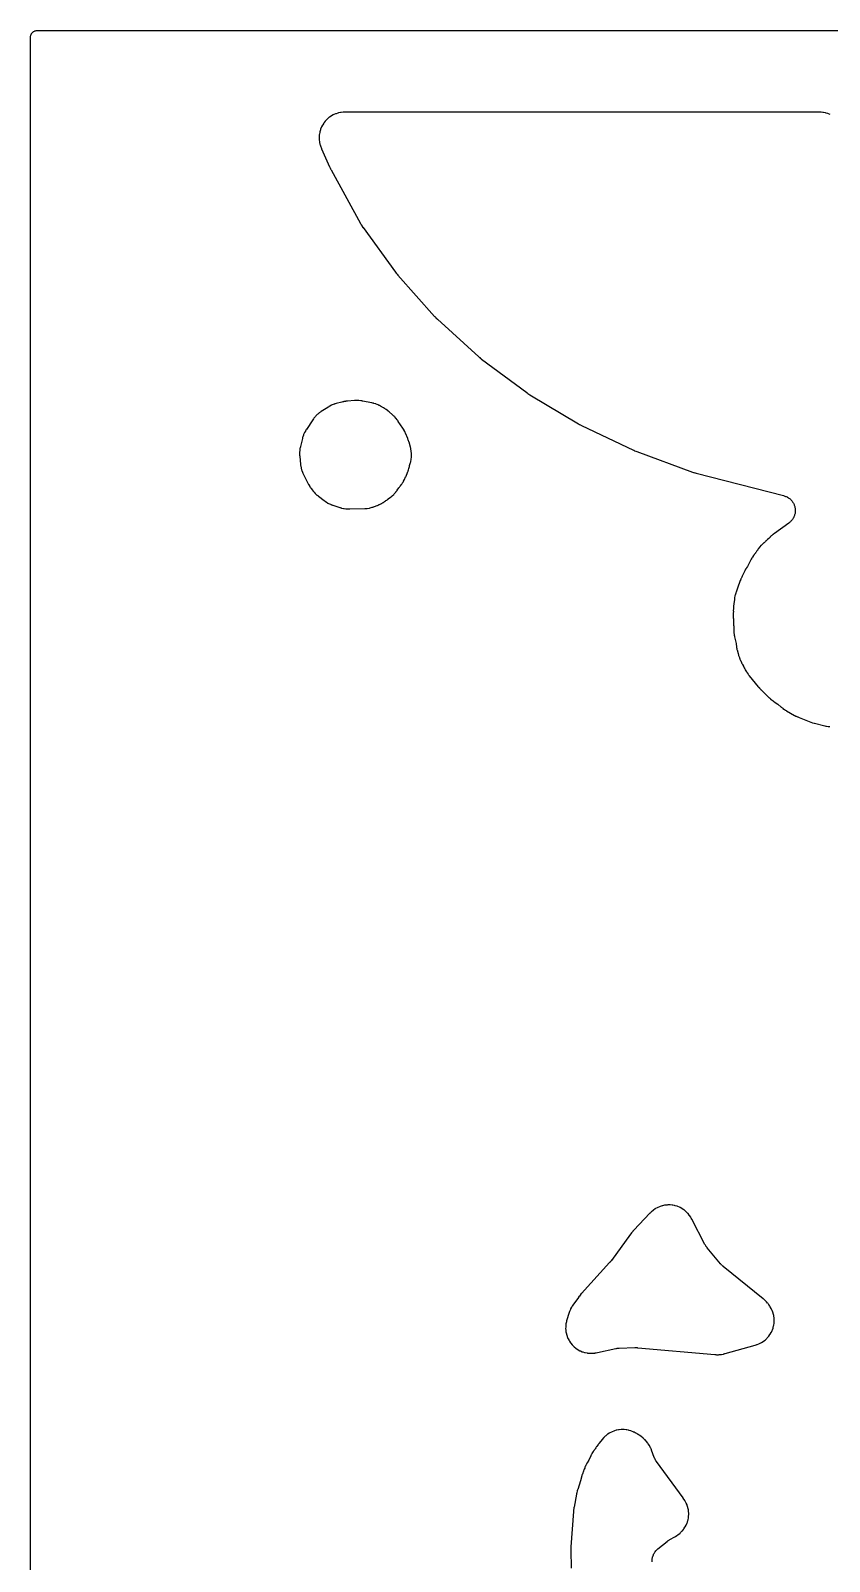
# Model space of a CAD drawing. Header units: millimetres. Extents: x 0 to 300, y 0 to 300.
# Drawn here: x -0.1 to 78.2, y 150 to 300.1 of the extents above; entities that cross this region are included whole.
import ezdxf

# ---------------------------------------------------------------- set-up
doc = ezdxf.new("R2010")
doc.units = ezdxf.units.MM
doc.layers.add('CUT', color=7, linetype='CONTINUOUS')

msp = doc.modelspace()

# ---------------------------------------------------------------- linework, layer by layer
at = {"layer": 'CUT'}
for points in [[(-0.0625, 1.4375), (-0.0625, 298.5625), (-0.0625, 299.4478), (-0.0589, 299.5212), (-0.0503, 299.5794), (-0.036, 299.6365), (-0.0162, 299.6918), (0.009, 299.745), (0.0392, 299.7954), (0.0743, 299.8427), (0.1137, 299.8863), (0.1573, 299.9257), (0.2046, 299.9608), (0.255, 299.991), (0.3082, 300.0162), (0.3635, 300.036), (0.4206, 300.0503), (0.4788, 300.0589), (0.5522, 300.0625), (1.4375, 300.0625), (2.5547, 300.0625), (298.4808, 300.0625)], [(78.2944, 291.8347), (78.1238, 291.9045), (78.0689, 291.924), (77.8924, 291.977), (77.8358, 291.991), (77.6549, 292.0266), (77.5973, 292.0351), (77.4113, 292.0532), (77.3822, 292.0553), (77.3253, 292.0581), (77.3108, 292.0586), (77.216, 292.0609), (77.2015, 292.0611), (30.7696, 292.0611), (30.7546, 292.0609), (30.6577, 292.0585), (30.6428, 292.058), (30.5845, 292.0551), (30.5548, 292.0528), (30.3644, 292.0338), (30.3054, 292.025), (30.1205, 291.9877), (30.0626, 291.973), (29.8823, 291.9175), (29.8262, 291.8971), (29.6523, 291.824), (29.5985, 291.7981), (29.4327, 291.7081), (29.3818, 291.677), (29.2257, 291.571), (29.1781, 291.535), (29.0334, 291.414), (28.9896, 291.3734), (28.8576, 291.2386), (28.818, 291.194), (28.7001, 291.0467), (28.6652, 290.9983), (28.5624, 290.8401), (28.5325, 290.7884), (28.446, 290.6208), (28.4213, 290.5664), (28.3519, 290.391), (28.3327, 290.3345), (28.2811, 290.153), (28.2676, 290.0949), (28.2343, 289.9092), (28.2267, 289.85), (28.2119, 289.6619), (28.2102, 289.6023), (28.2143, 289.4136), (28.2185, 289.3541), (28.2412, 289.1668), (28.2514, 289.108), (28.2926, 288.9239), (28.3085, 288.8664), (28.3687, 288.6848), (28.3788, 288.6567), (28.3998, 288.6024), (28.4054, 288.5885), (28.4426, 288.499), (28.4486, 288.4853), (29.245, 286.6987), (29.2501, 286.6876), (29.2838, 286.6159), (29.2891, 286.6049), (29.3333, 286.5158), (29.3388, 286.5049), (29.3754, 286.4346), (29.3811, 286.4239), (32.2637, 281.1551), (32.2731, 281.1385), (32.3364, 281.0311), (32.3464, 281.0148), (32.43, 280.8827), (32.4406, 280.8667), (32.5106, 280.7636), (32.5216, 280.7479), (35.6947, 276.3816), (35.7037, 276.3696), (35.7626, 276.2927), (35.7718, 276.2809), (35.8482, 276.1862), (35.8577, 276.1747), (35.9203, 276.1007), (35.9301, 276.0894), (39.5321, 272.0476), (39.5426, 272.036), (39.6123, 271.9618), (39.6232, 271.9505), (39.713, 271.8597), (39.7242, 271.8487), (39.7977, 271.7783), (39.8091, 271.7676), (43.8524, 268.0869), (43.8636, 268.0769), (43.9373, 268.0132), (43.9488, 268.0035), (44.0433, 267.9257), (44.055, 267.9163), (44.1318, 267.8563), (44.1437, 267.8472), (48.5571, 264.5716), (48.5692, 264.5628), (48.6489, 264.5067), (48.6612, 264.4983), (48.763, 264.4304), (48.7755, 264.4222), (48.8579, 264.3702), (48.8707, 264.3623), (53.6319, 261.5177), (53.644, 261.5107), (53.7231, 261.4658), (53.7354, 261.4591), (53.8361, 261.4051), (53.8485, 261.3987), (53.9297, 261.3576), (53.9423, 261.3514), (59.0297, 258.9239), (59.0423, 258.9181), (59.1243, 258.8812), (59.137, 258.8757), (59.241, 258.8318), (59.2538, 258.8266), (59.3374, 258.7936), (59.3503, 258.7887), (64.8031, 256.7797), (64.8176, 256.7746), (64.9121, 256.7425), (64.9267, 256.7377), (65.0464, 256.7005), (65.0612, 256.6961), (65.1572, 256.6689), (65.1721, 256.6649), (73.7342, 254.4736), (73.7769, 254.4615), (73.8546, 254.4375), (73.938, 254.4071), (73.9925, 254.3842), (74.0725, 254.3457), (74.1244, 254.3176), (74.2003, 254.2714), (74.2492, 254.2382), (74.3201, 254.1849), (74.3655, 254.147), (74.4308, 254.0869), (74.4723, 254.0448), (74.5313, 253.9786), (74.5684, 253.9326), (74.6207, 253.8608), (74.6531, 253.8114), (74.698, 253.7348), (74.7254, 253.6824), (74.7626, 253.6018), (74.7846, 253.547), (74.8137, 253.4631), (74.8302, 253.4064), (74.8509, 253.3201), (74.8618, 253.262), (74.8738, 253.1741), (74.8789, 253.1152), (74.8822, 253.0265), (74.8815, 252.9674), (74.8761, 252.8788), (74.8696, 252.8201), (74.8554, 252.7324), (74.8431, 252.6746), (74.8204, 252.5888), (74.8025, 252.5325), (74.7715, 252.4494), (74.7481, 252.3951), (74.709, 252.3154), (74.6804, 252.2637), (74.6336, 252.1882), (74.6, 252.1396), (74.5461, 252.0691), (74.5079, 252.024), (74.4472, 251.9592), (74.4048, 251.9181), (74.3381, 251.8596), (74.2743, 251.809), (74.2389, 251.7823), (72.8318, 250.775), (72.8213, 250.7673), (72.7531, 250.7162), (72.7427, 250.7082), (72.7023, 250.6766), (72.6821, 250.66), (72.5527, 250.5491), (72.5332, 250.5316), (72.4958, 250.4966), (72.4863, 250.4875), (72.4254, 250.4279), (72.4161, 250.4187), (72.2798, 250.2794), (72.1518, 250.1736), (72.1127, 250.1383), (71.9925, 250.0198), (71.9742, 250.0009), (71.9392, 249.9631), (71.9303, 249.9534), (71.8789, 249.8955), (71.8221, 249.8509), (71.8119, 249.8427), (71.7462, 249.7887), (71.7362, 249.7803), (71.6974, 249.747), (71.6779, 249.7295), (71.5555, 249.6148), (71.519, 249.5774), (71.4086, 249.4541), (71.3754, 249.4136), (71.2748, 249.2794), (71.2596, 249.2581), (71.2308, 249.2159), (71.2235, 249.205), (71.1771, 249.1338), (71.17, 249.1228), (71.1623, 249.1103), (71.159, 249.1063), (71.1285, 249.066), (71.0362, 248.933), (71.0223, 248.9119), (70.9959, 248.8702), (70.9892, 248.8595), (70.9683, 248.8248), (70.9352, 248.7859), (70.9251, 248.7737), (70.8606, 248.6936), (70.8508, 248.6812), (70.8134, 248.632), (70.7948, 248.6064), (70.6789, 248.4366), (70.6618, 248.41), (70.6297, 248.3572), (70.6216, 248.3435), (70.5705, 248.2542), (70.5628, 248.2404), (70.182, 247.5323), (70.108, 247.4132), (70.1016, 247.4026), (70.0603, 247.333), (70.0541, 247.3222), (70.0301, 247.2798), (70.0183, 247.2579), (69.9446, 247.1139), (69.9338, 247.0915), (69.9134, 247.0473), (69.9083, 247.0359), (69.8799, 246.9706), (69.7101, 246.6549), (69.7045, 246.6442), (69.6686, 246.5742), (69.6632, 246.5634), (69.6425, 246.5209), (69.6324, 246.4989), (69.5693, 246.3549), (69.56, 246.3325), (69.5428, 246.2885), (69.5385, 246.2772), (69.5114, 246.2034), (69.5073, 246.192), (69.4991, 246.1682), (69.4957, 246.1589), (69.4909, 246.1455), (69.2331, 245.3973), (69.119, 245.1198), (69.1133, 245.1054), (69.0776, 245.0117), (69.0723, 244.9972), (69.0523, 244.9403), (69.0428, 244.911), (68.9868, 244.7213), (68.9724, 244.6613), (68.9362, 244.4668), (68.9314, 244.4363), (68.9234, 244.3766), (68.9216, 244.3613), (68.9109, 244.2616), (68.9094, 244.2462), (68.8975, 244.1), (68.8376, 243.6535), (68.8362, 243.6425), (68.8273, 243.5657), (68.8261, 243.5543), (68.8213, 243.5038), (68.8194, 243.4795), (68.811, 243.3275), (68.8102, 243.304), (68.8096, 243.2633), (68.8095, 243.2522), (68.8097, 243.1759), (68.8098, 243.1635), (68.8124, 243.0533), (68.8057, 242.9713), (68.8046, 242.9553), (68.799, 242.8514), (68.7983, 242.8354), (68.7966, 242.7728), (68.7965, 242.7408), (68.8019, 242.5327), (68.8036, 242.5007), (68.8085, 242.4384), (68.81, 242.4224), (68.821, 242.3189), (68.8229, 242.303), (68.8242, 242.2931), (68.8237, 242.2849), (68.8229, 242.27), (68.8193, 242.1731), (68.819, 242.1581), (68.8182, 242.0999), (68.8186, 242.0701), (68.8259, 241.8764), (68.8277, 241.8466), (68.8328, 241.7886), (68.8343, 241.7737), (68.844, 241.6875), (68.854, 241.2556), (68.8545, 241.2407), (68.8592, 241.1441), (68.8601, 241.1293), (68.8643, 241.0714), (68.8672, 241.0418), (68.8908, 240.85), (68.8951, 240.8205), (68.9051, 240.7633), (68.9078, 240.7487), (68.9267, 240.6539), (68.9298, 240.6393), (69.0798, 239.9735), (69.1296, 239.6121), (69.1323, 239.5945), (69.1515, 239.48), (69.1548, 239.4625), (69.1683, 239.3942), (69.1764, 239.3594), (69.2351, 239.135), (69.2451, 239.1008), (69.2668, 239.0346), (69.2725, 239.0177), (69.2751, 239.0107), (69.3139, 238.8505), (69.332, 238.7899), (69.4003, 238.599), (69.4117, 238.5696), (69.4227, 238.5433), (69.4326, 238.5127), (69.4519, 238.4612), (69.5215, 238.299), (69.5329, 238.274), (69.5563, 238.2256), (69.5625, 238.2133), (69.6033, 238.1337), (69.6097, 238.1215), (69.6568, 238.0348), (69.6735, 237.995), (69.6789, 237.9826), (69.7005, 237.9342), (69.7121, 237.9097), (69.79, 237.7545), (69.8165, 237.7072), (69.8297, 237.6859), (69.8641, 237.6147), (69.8717, 237.5994), (69.9226, 237.5009), (69.9306, 237.4859), (69.9629, 237.4277), (69.9802, 237.3984), (70.0984, 237.211), (70.1174, 237.1826), (70.156, 237.1285), (70.1661, 237.1147), (70.1752, 237.1027), (70.2536, 236.9859), (70.2699, 236.9628), (70.3028, 236.9185), (70.3113, 236.9072), (70.3678, 236.8347), (70.3766, 236.8237), (71.2569, 235.7469), (71.2653, 235.7368), (71.3206, 235.6722), (71.3292, 235.6623), (71.3632, 235.6242), (71.3811, 235.6051), (71.3825, 235.6036), (71.4673, 235.5074), (71.4827, 235.4905), (71.51, 235.4618), (71.5175, 235.4541), (71.5696, 235.4012), (71.5782, 235.3927), (72.338, 234.6522), (72.3485, 234.6422), (72.4169, 234.5786), (72.4276, 234.569), (72.4697, 234.5317), (72.4917, 234.5132), (72.6375, 234.3961), (72.6603, 234.3786), (72.7058, 234.3456), (72.7175, 234.3373), (72.7945, 234.2841), (72.8064, 234.2761), (73.1637, 234.0417), (73.5046, 233.7482), (73.5158, 233.7387), (73.5898, 233.6781), (73.6014, 233.6689), (73.6467, 233.6336), (73.6704, 233.616), (73.8134, 233.5155), (73.8268, 233.5061), (73.8268, 233.506), (73.8513, 233.4897), (73.8999, 233.459), (73.9125, 233.4513), (73.9946, 233.4022), (74.0073, 233.3947), (74.0239, 233.3854), (74.82, 232.9352), (74.8373, 232.9258), (74.9506, 232.8665), (74.9682, 232.8577), (75.1128, 232.788), (75.1307, 232.7798), (75.2477, 232.7281), (75.2659, 232.7204), (76.2376, 232.3285), (76.2577, 232.3208), (76.3896, 232.273), (76.4101, 232.266), (76.5775, 232.2121), (76.5982, 232.2059), (76.7332, 232.1677), (76.7541, 232.1623), (77.7802, 231.9118), (77.792, 231.909), (77.8689, 231.8919), (77.8808, 231.8893), (77.9272, 231.88), (77.9511, 231.8757), (78.1067, 231.8508), (78.1307, 231.8474), (78.1778, 231.8418), (78.1898, 231.8405), (78.2683, 231.8328)], [(60.8476, 149.9717), (60.846, 150.0615), (60.8479, 150.1213), (60.8552, 150.2109), (60.8631, 150.2702), (60.8793, 150.3586), (60.893, 150.4169), (60.918, 150.5032), (60.9374, 150.5598), (60.9709, 150.6432), (60.9959, 150.6975), (61.0375, 150.7772), (61.0678, 150.8288), (61.1172, 150.9039), (61.1525, 150.9522), (61.2091, 151.022), (61.249, 151.0666), (61.3123, 151.1304), (61.3731, 151.1859), (61.4071, 151.2154), (62.3099, 151.9603), (62.3185, 151.9673), (62.332, 151.9782), (62.3544, 151.9956), (62.3845, 152.0183), (62.4117, 152.038), (62.4336, 152.0533), (62.4462, 152.0619), (62.4509, 152.065), (62.4787, 152.083), (62.5411, 152.1217), (62.5792, 152.144), (62.5922, 152.1512), (62.6019, 152.1565), (63.0673, 152.4069), (63.0682, 152.4074), (63.0811, 152.4146), (63.1646, 152.4623), (63.1774, 152.4697), (63.2269, 152.4996), (63.2518, 152.5155), (63.4092, 152.6214), (63.4566, 152.6568), (63.6007, 152.776), (63.6444, 152.8159), (63.7761, 152.9488), (63.8157, 152.9928), (63.9336, 153.138), (63.9687, 153.1857), (64.0718, 153.3417), (64.1019, 153.3926), (64.1892, 153.5581), (64.2141, 153.6118), (64.2846, 153.785), (64.3042, 153.8409), (64.3573, 154.0202), (64.3713, 154.0777), (64.4065, 154.2614), (64.4147, 154.32), (64.4317, 154.5063), (64.4341, 154.5655), (64.4326, 154.7525), (64.4292, 154.8116), (64.4092, 154.9976), (64.4, 155.056), (64.3619, 155.2392), (64.347, 155.2964), (64.291, 155.4749), (64.2705, 155.5304), (64.1967, 155.7037), (64.1685, 155.7611), (64.0603, 155.9549), (64.0427, 155.9844), (63.9815, 156.0805), (63.9708, 156.0968), (63.8991, 156.2017), (63.8878, 156.2177), (63.8811, 156.2269), (61.2762, 159.7861), (61.2702, 159.7945), (61.2608, 159.8077), (61.2456, 159.8296), (61.2257, 159.8593), (61.2115, 159.8813), (61.2112, 159.8817), (61.2112, 159.8818), (61.2104, 159.883), (61.2053, 159.8912), (61.1782, 159.938), (61.1422, 160.005), (61.1106, 160.0698), (61.0902, 160.1165), (61.0741, 160.1556), (61.0692, 160.1685), (61.0655, 160.1782), (60.7964, 160.905), (60.7906, 160.9201), (60.7516, 161.0173), (60.7454, 161.0321), (60.7204, 161.0898), (60.7069, 161.1191), (60.6148, 161.3039), (60.5831, 161.3599), (60.4733, 161.5314), (60.4357, 161.5837), (60.3064, 161.7446), (60.2855, 161.7692), (60.2436, 161.816), (60.2327, 161.8279), (60.1607, 161.904), (60.1495, 161.9155), (60.0849, 161.9803), (60.0744, 161.9905), (60.0058, 162.056), (59.9951, 162.066), (59.9529, 162.1044), (59.9308, 162.1235), (59.7863, 162.2425), (59.7395, 162.2774), (59.5841, 162.3818), (59.5595, 162.3975), (59.5106, 162.427), (59.498, 162.4344), (59.4156, 162.4815), (59.4028, 162.4885), (59.1919, 162.6022), (59.1789, 162.609), (59.0937, 162.6523), (59.0805, 162.6588), (59.0287, 162.6835), (59.0019, 162.6955), (58.828, 162.7683), (58.7728, 162.7883), (58.5951, 162.8429), (58.5382, 162.8574), (58.356, 162.8944), (58.2979, 162.9033), (58.113, 162.9222), (58.0543, 162.9254), (57.8685, 162.9262), (57.8097, 162.9235), (57.6247, 162.9061), (57.5665, 162.8978), (57.3841, 162.8624), (57.327, 162.8483), (57.1489, 162.7952), (57.0934, 162.7757), (56.9214, 162.7054), (56.8681, 162.6805), (56.7037, 162.5938), (56.6532, 162.5638), (56.4981, 162.4613), (56.4507, 162.4266), (56.3064, 162.3094), (56.2626, 162.2702), (56.1287, 162.1377), (56.1083, 162.1165), (56.0695, 162.0742), (56.0597, 162.0632), (55.9969, 161.9912), (55.9873, 161.98), (55.6238, 161.5422), (55.6159, 161.5325), (55.5655, 161.4691), (55.5578, 161.4593), (55.5283, 161.4205), (55.5136, 161.4004), (55.4209, 161.2677), (55.407, 161.2469), (55.3808, 161.2059), (55.3742, 161.1953), (55.332, 161.1262), (55.3257, 161.1155), (55.2764, 161.0307), (55.2305, 160.9743), (55.2192, 160.96), (55.1477, 160.8665), (55.1369, 160.8519), (55.0957, 160.7945), (55.0755, 160.7644), (54.9501, 160.5652), (54.9317, 160.534), (54.8977, 160.472), (54.8892, 160.456), (54.8357, 160.3511), (54.8278, 160.3348), (54.638, 159.9329), (54.4729, 159.649), (54.465, 159.635), (54.415, 159.5434), (54.4075, 159.5292), (54.3789, 159.4735), (54.365, 159.4445), (54.2801, 159.2541), (54.2678, 159.2245), (54.2454, 159.166), (54.2398, 159.1509), (54.2051, 159.0526), (54.1999, 159.0374), (54.1671, 158.9357), (54.1321, 158.8616), (54.1257, 158.8477), (54.0859, 158.7574), (54.0799, 158.7434), (54.0573, 158.6886), (54.0465, 158.6602), (53.9807, 158.4742), (53.9713, 158.4453), (53.9544, 158.3884), (53.9502, 158.3738), (53.9245, 158.2785), (53.9207, 158.2638), (53.8321, 157.8996), (53.5563, 157.0466), (53.551, 157.0291), (53.518, 156.9155), (53.5132, 156.8979), (53.4762, 156.7541), (53.4719, 156.7364), (53.4459, 156.621), (53.4421, 156.6032), (53.1949, 155.3267), (53.1917, 155.3089), (53.1729, 155.1928), (53.1703, 155.1749), (53.151, 155.0287), (53.1489, 155.0107), (53.1371, 154.8938), (53.1355, 154.8758), (52.8907, 151.4201), (52.89, 151.4076), (52.8859, 151.326), (52.8854, 151.3135), (52.8825, 151.211), (52.8822, 151.1985), (52.8816, 151.1168), (52.8816, 151.1043), (52.9049, 149.32)]]:
    msp.add_lwpolyline(points, dxfattribs=at)
for points in [[(26.3103, 258.3307), (26.3117, 258.314), (26.3838, 257.5747), (26.3853, 257.5612), (26.3958, 257.4739), (26.3976, 257.4605), (26.4051, 257.4081), (26.4095, 257.3814), (26.4419, 257.211), (26.4543, 257.1583), (26.5013, 256.9938), (26.5184, 256.9424), (26.5808, 256.7805), (26.5911, 256.7555), (26.6124, 256.7071), (26.6179, 256.6948), (26.655, 256.615), (26.6609, 256.6028), (27.0988, 255.7148), (27.1054, 255.7019), (27.149, 255.6186), (27.1559, 255.6058), (27.1833, 255.5564), (27.1979, 255.5315), (27.2969, 255.3717), (27.3127, 255.3474), (27.3448, 255.3009), (27.3531, 255.2891), (27.4083, 255.2129), (27.4169, 255.2013), (27.5952, 254.9674), (27.6034, 254.9568), (27.658, 254.8884), (27.6665, 254.878), (27.7002, 254.8377), (27.7179, 254.8174), (27.8343, 254.6901), (27.8723, 254.6521), (27.9996, 254.5358), (28.0199, 254.5181), (28.0603, 254.4844), (28.0707, 254.4759), (28.1391, 254.4214), (28.1497, 254.4131), (28.7034, 253.9917), (28.7166, 253.9819), (28.8033, 253.9195), (28.8168, 253.9101), (28.8699, 253.8741), (28.8976, 253.8564), (29.0782, 253.7479), (29.1363, 253.7172), (29.3277, 253.6291), (29.3579, 253.6162), (29.4176, 253.5926), (29.433, 253.5868), (29.5334, 253.5502), (29.5489, 253.5448), (30.2488, 253.3115), (30.2525, 253.3102), (30.2651, 253.3062), (30.3471, 253.2809), (30.3598, 253.2771), (30.4094, 253.2629), (30.435, 253.2563), (30.5998, 253.217), (30.6517, 253.2071), (30.817, 253.1828), (30.8695, 253.1775), (31.0386, 253.1677), (31.065, 253.1668), (31.1166, 253.1661), (31.1298, 253.1661), (31.2157, 253.1668), (31.2289, 253.1671), (32.6867, 253.2117), (32.7037, 253.2124), (32.814, 253.2189), (32.8309, 253.2202), (32.897, 253.2259), (32.9308, 253.2299), (33.1463, 253.2611), (33.2129, 253.2746), (33.4235, 253.33), (33.4561, 253.3396), (33.5192, 253.3601), (33.5353, 253.3656), (33.6393, 253.4026), (33.6553, 253.4086), (33.9167, 253.5101), (33.932, 253.5163), (34.0307, 253.5578), (34.0458, 253.5644), (34.1044, 253.591), (34.1341, 253.6054), (34.3239, 253.7044), (34.3527, 253.7204), (34.4081, 253.7533), (34.4221, 253.7619), (34.507, 253.8154), (34.5327, 253.8301), (34.5633, 253.8488), (34.622, 253.8872), (34.6369, 253.8972), (34.7328, 253.9641), (34.7474, 253.9746), (34.7671, 253.9892), (34.8418, 254.0393), (34.8524, 254.0465), (34.9208, 254.0946), (34.9313, 254.1021), (34.9718, 254.1318), (34.9922, 254.1475), (35.1209, 254.2507), (35.1301, 254.2588), (35.196, 254.3077), (35.2091, 254.3178), (35.2934, 254.3841), (35.3063, 254.3944), (35.3558, 254.4356), (35.3806, 254.4574), (35.5355, 254.6014), (35.5813, 254.6489), (35.7195, 254.8091), (35.7403, 254.8346), (35.7797, 254.8856), (35.7896, 254.8989), (35.8527, 254.9856), (35.8623, 254.9991), (36.0208, 255.2299), (36.0687, 255.2842), (36.0769, 255.2936), (36.1294, 255.3557), (36.1373, 255.3653), (36.1681, 255.4032), (36.1834, 255.423), (36.2791, 255.5516), (36.3073, 255.5929), (36.3919, 255.729), (36.4047, 255.7505), (36.4287, 255.793), (36.4347, 255.8039), (36.4733, 255.8755), (36.4791, 255.8865), (36.5737, 256.0714), (36.6133, 256.1441), (36.6273, 256.1714), (36.6533, 256.2255), (36.6598, 256.2394), (36.661, 256.242), (36.6942, 256.3068), (36.7001, 256.3189), (36.7382, 256.3975), (36.7439, 256.4097), (36.7658, 256.4575), (36.7764, 256.4822), (36.8417, 256.6443), (36.8512, 256.6695), (36.8687, 256.719), (36.873, 256.7318), (36.8865, 256.7729), (36.8925, 256.7872), (36.8978, 256.8004), (36.9314, 256.8861), (36.9364, 256.8994), (36.9553, 256.9513), (36.9644, 256.9782), (37.0193, 257.1539), (37.0271, 257.1811), (37.041, 257.2347), (37.0445, 257.2484), (37.0656, 257.3381), (37.0687, 257.3519), (37.0824, 257.4169), (37.1435, 257.6189), (37.1476, 257.633), (37.173, 257.725), (37.1767, 257.7392), (37.1906, 257.7949), (37.197, 257.8235), (37.2336, 258.0081), (37.2422, 258.0662), (37.2606, 258.2535), (37.2627, 258.2827), (37.2655, 258.34), (37.2661, 258.3547), (37.2683, 258.445), (37.2683, 258.4729), (37.2666, 258.5528), (37.2661, 258.566), (37.2639, 258.6174), (37.2622, 258.6437), (37.2473, 258.8118), (37.2404, 258.864), (37.2109, 259.0303), (37.2058, 259.0561), (37.1946, 259.1063), (37.1916, 259.1191), (37.1711, 259.2022), (37.1678, 259.215), (37.0683, 259.5841), (37.0626, 259.6038), (37.0235, 259.7312), (37.0172, 259.7507), (36.9627, 259.9088), (36.9557, 259.9281), (36.908, 260.0526), (36.9003, 260.0716), (36.6823, 260.5871), (36.6768, 260.5995), (36.6406, 260.6802), (36.6348, 260.6925), (36.6119, 260.7405), (36.5997, 260.7647), (36.5163, 260.9206), (36.503, 260.9443), (36.4758, 260.99), (36.4687, 261.0016), (36.4219, 261.0766), (36.4145, 261.088), (35.9762, 261.7548), (35.969, 261.7655), (35.9213, 261.8348), (35.9138, 261.8454), (35.8842, 261.8864), (35.8686, 261.9071), (35.7659, 262.0374), (35.7321, 262.0766), (35.6185, 262.1975), (35.6003, 262.216), (35.5641, 262.2514), (35.5548, 262.2603), (35.5092, 262.3029), (35.5083, 262.3038), (35.4975, 262.3141), (35.4266, 262.3806), (35.4155, 262.3906), (35.0838, 262.686), (35.0713, 262.6968), (34.9892, 262.7659), (34.9764, 262.7764), (34.926, 262.8166), (34.8996, 262.8364), (34.7768, 262.9235), (34.7245, 262.9609), (34.697, 262.9794), (34.6424, 263.014), (34.6283, 263.0227), (34.5357, 263.0778), (34.5214, 263.086), (34.2273, 263.2502), (34.2139, 263.2575), (34.1257, 263.3039), (34.112, 263.3108), (34.0583, 263.3373), (34.0454, 263.3433), (34.0284, 263.3516), (34.0003, 263.3645), (33.8182, 263.4424), (33.7602, 263.4637), (33.5711, 263.5224), (33.5413, 263.5308), (33.4828, 263.5457), (33.4678, 263.5494), (33.3699, 263.5717), (33.3548, 263.5749), (32.4917, 263.7481), (32.4781, 263.7506), (32.3895, 263.7663), (32.3758, 263.7685), (32.3223, 263.7767), (32.2949, 263.7803), (32.1183, 263.799), (32.063, 263.8023), (31.8855, 263.8047), (31.8578, 263.8044), (31.8037, 263.8026), (31.7899, 263.802), (31.7, 263.797), (31.6862, 263.796), (31.6791, 263.7955), (30.9898, 263.7409), (30.9897, 263.7409), (30.9763, 263.7397), (30.889, 263.7308), (30.8756, 263.7293), (30.8233, 263.7227), (30.7966, 263.7188), (30.6238, 263.6893), (30.5973, 263.6842), (30.5458, 263.673), (30.5326, 263.67), (30.4474, 263.6494), (30.4343, 263.6461), (29.8977, 263.504), (29.8825, 263.4998), (29.784, 263.4709), (29.7689, 263.4662), (29.7103, 263.4473), (29.6805, 263.4369), (29.4914, 263.3648), (29.4337, 263.3392), (29.2532, 263.2477), (29.2254, 263.2327), (29.172, 263.2019), (29.1584, 263.1939), (29.0709, 263.1404), (29.0575, 263.132), (28.4058, 262.7098), (28.3931, 262.7014), (28.3112, 262.6453), (28.2987, 262.6365), (28.2504, 262.6016), (28.2261, 262.5831), (28.0735, 262.4606), (28.0279, 262.42), (27.8905, 262.2845), (27.8493, 262.2395), (27.7247, 262.0887), (27.7058, 262.0647), (27.6702, 262.0168), (27.6613, 262.0045), (27.6041, 261.9234), (27.5954, 261.9108), (26.9646, 260.9663), (26.9574, 260.9553), (26.9116, 260.8833), (26.9046, 260.8721), (26.878, 260.8282), (26.8649, 260.8054), (26.7839, 260.6576), (26.7607, 260.6105), (26.6939, 260.4583), (26.6749, 260.4093), (26.6209, 260.2496), (26.6131, 260.2246), (26.5988, 260.1752), (26.5952, 260.1626), (26.5733, 260.08), (26.57, 260.0673), (26.3805, 259.2872), (26.3768, 259.2708), (26.354, 259.1642), (26.3507, 259.1477), (26.3388, 259.0834), (26.3337, 259.0502), (26.3066, 258.837), (26.3018, 258.7701), (26.2987, 258.5552), (26.2991, 258.5216), (26.3019, 258.4562), (26.3028, 258.4395)], [(52.5104, 172.0861), (52.5302, 172.0307), (52.6012, 171.8588), (52.6263, 171.8056), (52.7137, 171.6414), (52.7439, 171.591), (52.8471, 171.4362), (52.8821, 171.3889), (52.9999, 171.2449), (53.0393, 171.2013), (53.1706, 171.0696), (53.2142, 171.03), (53.3578, 170.9118), (53.405, 170.8767), (53.5595, 170.7731), (53.6099, 170.7428), (53.7738, 170.6548), (53.8269, 170.6296), (53.9986, 170.5581), (54.054, 170.5382), (54.2319, 170.4839), (54.2889, 170.4695), (54.4713, 170.4328), (54.5294, 170.4241), (54.7145, 170.4055), (54.7733, 170.4025), (54.9588, 170.4021), (55.0208, 170.4052), (55.2292, 170.4264), (55.2616, 170.4306), (55.3551, 170.4453), (55.3728, 170.4483), (55.4876, 170.4699), (55.5052, 170.4735), (57.2804, 170.8626), (57.2904, 170.8648), (57.3071, 170.8682), (57.3474, 170.8756), (57.4158, 170.8866), (57.4462, 170.8909), (57.4495, 170.8913), (57.48, 170.8946), (57.549, 170.9009), (57.5899, 170.9037), (57.6069, 170.9045), (57.6171, 170.9049), (59.1405, 170.9564), (59.1543, 170.9568), (59.1866, 170.9574), (59.2004, 170.9575), (59.2173, 170.9576), (59.2311, 170.9575), (59.2633, 170.9571), (59.2772, 170.9569), (59.3016, 170.9562), (59.3154, 170.9557), (59.3477, 170.9543), (59.3615, 170.9536), (59.3783, 170.9526), (59.3921, 170.9517), (59.4243, 170.9493), (59.438, 170.9482), (66.9885, 170.2741), (67.0021, 170.2731), (67.0904, 170.2672), (67.104, 170.2665), (67.1571, 170.2641), (67.1843, 170.2636), (67.3588, 170.2639), (67.4132, 170.2664), (67.5846, 170.2823), (67.6386, 170.2898), (67.8101, 170.3216), (67.8368, 170.3272), (67.8886, 170.3392), (67.9018, 170.3425), (67.9875, 170.3645), (68.0007, 170.368), (70.9369, 171.1933), (70.9506, 171.1974), (71.0399, 171.2248), (71.0536, 171.2291), (71.1068, 171.2469), (71.1338, 171.2566), (71.3055, 171.3232), (71.358, 171.3465), (71.5203, 171.428), (71.5703, 171.4562), (71.724, 171.5529), (71.7711, 171.5857), (71.9149, 171.6967), (71.9587, 171.7339), (72.0912, 171.858), (72.1312, 171.8993), (72.2512, 172.0355), (72.2871, 172.0804), (72.3935, 172.2275), (72.425, 172.2756), (72.5169, 172.4322), (72.5435, 172.4831), (72.62, 172.6478), (72.6417, 172.701), (72.7021, 172.8723), (72.7186, 172.9273), (72.7624, 173.1035), (72.7735, 173.1599), (72.8002, 173.3395), (72.806, 173.3967), (72.8154, 173.578), (72.8156, 173.6355), (72.8076, 173.8169), (72.8023, 173.8741), (72.7771, 174.0539), (72.7663, 174.1103), (72.724, 174.2869), (72.7079, 174.3421), (72.6489, 174.5138), (72.6276, 174.5672), (72.5524, 174.7325), (72.5261, 174.7835), (72.4342, 174.9431), (72.4193, 174.9676), (72.389, 175.0148), (72.3811, 175.0268), (72.3288, 175.1041), (72.3206, 175.1159), (72.2867, 175.1635), (72.2786, 175.1746), (72.2255, 175.2457), (72.2172, 175.2566), (72.1843, 175.2986), (72.167, 175.3197), (72.0529, 175.4526), (72.0155, 175.4923), (71.8898, 175.6142), (71.8698, 175.6328), (71.8298, 175.6682), (71.8195, 175.6771), (71.7517, 175.7344), (71.7411, 175.7431), (67.8216, 178.9065), (67.8131, 178.9134), (67.799, 178.9251), (67.7658, 178.954), (67.7108, 179.0042), (67.6868, 179.0269), (67.6844, 179.0294), (67.6613, 179.0529), (67.6101, 179.1071), (67.5806, 179.1398), (67.5687, 179.1537), (67.5616, 179.1621), (66.2503, 180.7312), (66.2425, 180.7406), (66.2297, 180.7563), (66.2, 180.795), (66.1514, 180.8619), (66.1305, 180.8919), (66.1284, 180.8951), (66.1087, 180.9259), (66.0658, 180.9965), (66.0415, 181.0388), (66.0319, 181.0567), (66.0262, 181.0675), (64.7399, 183.5427), (64.7328, 183.5559), (64.6857, 183.6413), (64.6783, 183.6544), (64.6487, 183.705), (64.6329, 183.7305), (64.5276, 183.8914), (64.4923, 183.9399), (64.3731, 184.0875), (64.3331, 184.1323), (64.1998, 184.2672), (64.1555, 184.3077), (64.0094, 184.4287), (63.9613, 184.4646), (63.8038, 184.5703), (63.7523, 184.6012), (63.5851, 184.6907), (63.5308, 184.7163), (63.3554, 184.7886), (63.2989, 184.8087), (63.1172, 184.8632), (63.0589, 184.8775), (62.8726, 184.9135), (62.8132, 184.9219), (62.6243, 184.9392), (62.5643, 184.9416), (62.3746, 184.9399), (62.3147, 184.9364), (62.1262, 184.9157), (62.0669, 184.9062), (61.8814, 184.8668), (61.8233, 184.8514), (61.6426, 184.7937), (61.5865, 184.7726), (61.4124, 184.6971), (61.3586, 184.6705), (61.193, 184.578), (61.1422, 184.5461), (60.9866, 184.4375), (60.9392, 184.4008), (60.7933, 184.2755), (60.771, 184.2553), (60.7285, 184.215), (60.7177, 184.2045), (60.6487, 184.1356), (60.6382, 184.1249), (59.0643, 182.4731), (59.051, 182.4586), (58.9659, 182.3632), (58.953, 182.3483), (58.8502, 182.2252), (58.8379, 182.2099), (58.7592, 182.1092), (58.7474, 182.0935), (56.853, 179.4959), (56.8457, 179.4861), (56.8285, 179.4632), (56.8211, 179.4535), (56.812, 179.4416), (56.8044, 179.432), (56.7866, 179.4096), (56.779, 179.4), (56.7652, 179.3832), (56.7574, 179.3738), (56.739, 179.3519), (56.7311, 179.3425), (56.7213, 179.3312), (56.7133, 179.322), (56.6943, 179.3006), (56.6861, 179.2915), (53.9241, 176.2607), (53.9114, 176.2463), (53.8304, 176.1516), (53.8182, 176.1368), (53.7205, 176.0148), (53.7087, 175.9996), (53.634, 175.8999), (53.6228, 175.8844), (53.0843, 175.116), (53.0754, 175.1029), (53.0187, 175.0172), (53.0101, 175.0039), (52.9774, 174.9516), (52.9614, 174.9244), (52.8633, 174.7472), (52.8356, 174.6904), (52.7566, 174.5039), (52.7451, 174.4744), (52.7241, 174.4164), (52.7189, 174.4015), (52.6864, 174.3041), (52.6816, 174.289), (52.4976, 173.6837), (52.4935, 173.6696), (52.468, 173.5774), (52.4642, 173.5632), (52.4502, 173.5075), (52.4438, 173.4788), (52.4069, 173.2938), (52.3982, 173.2356), (52.3798, 173.0506), (52.3769, 172.9918), (52.3768, 172.8058), (52.3796, 172.747), (52.3977, 172.5619), (52.4063, 172.5037), (52.4424, 172.3213), (52.4566, 172.2642)]]:
    msp.add_lwpolyline(points, close=True, dxfattribs=at)

doc.saveas('drawing.dxf')
